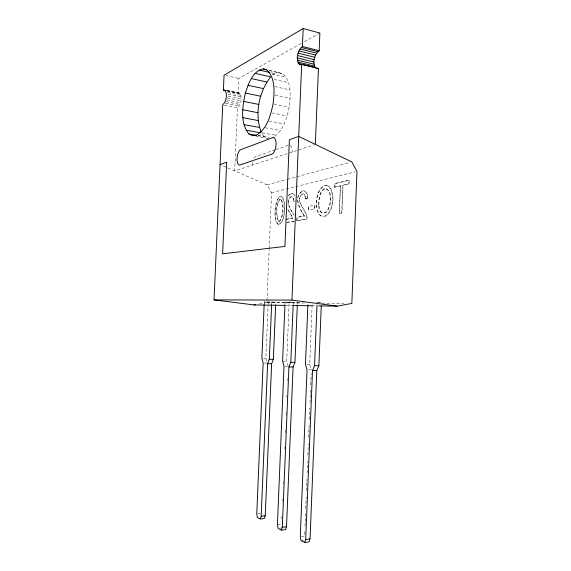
<?xml version="1.0" encoding="UTF-8"?>
<svg xmlns="http://www.w3.org/2000/svg" width="571" height="571" viewBox="0 0 571 571"><rect width="100%" height="100%" fill="white"/><g stroke="black" fill="none" stroke-linecap="round" stroke-linejoin="round"><path stroke-width="0.43" stroke-dasharray="2.85 2.14" d="M318.661 204.796C319.246 177.238 337.204 189.829 328.339 209.243C326.484 215.374 318.29 213.318 318.861 207.123C318.547 199.5 318.732 213.104 322.658 213.126M318.911 204.832C318.589 199.243 319.946 191.107 324.785 188.765M304.307 215.981C299.761 209.5 292.488 195.867 302.887 191.028C292.623 196.495 300.532 209.778 304.307 215.981L296.877 217.323L296.742 220.684L306.805 218.943C307.662 210.207 293.494 201.435 302.559 193.904L304.015 194.04L304.921 194.975L305.571 199.051L304.993 195.703L304.015 194.04M296.742 220.684L307.055 218.971C307.862 210.235 293.722 201.156 302.559 193.904M324.1 213.14C331.101 209.614 332.936 192.784 326.177 188.723M278.584 224.26C290.254 220.749 282.103 175.497 275.429 207.523C274.044 211.727 275.236 232.333 282.566 220.841C283.823 213.882 287.741 200.764 280.946 196.21M326.619 185.197C338.867 188.965 331.865 224.76 318.911 214.496C315.071 207.951 316.134 199.579 318.311 192.634C319.403 189.879 321.059 187.088 323.8 185.725C325.363 184.947 328.582 185.304 324.935 185.332M321.616 216.423C313.55 210.178 314.892 190.471 325.192 185.368M277.699 224.046C274.387 218.215 273.088 200.093 281.189 196.238M279.412 221.477C283.109 216.488 284.137 205.018 280.682 199.043C284.372 203.683 283.701 216.994 279.412 221.477L278.619 221.405C275.479 215.253 275.636 204.561 280.133 199.051L280.925 199.079M278.619 221.405C275.929 215.945 276.207 203.997 280.133 199.051M340.68 185.889L334.585 187.181L334.727 183.555L349.209 180.243L349.067 183.976L342.793 185.304L341.701 212.897L339.331 213.311L340.416 185.846L339.331 213.311M334.842 187.217L334.984 183.591L349.209 180.243M339.595 213.347L341.965 212.933L343.057 185.347M342.793 185.304L348.802 183.933L348.945 180.208M281.824 518.889L281.931 516.227M282.559 501.138L282.631 499.368M283.252 484.272L283.366 481.61M284.722 448.77L284.801 446.993M285.386 432.797L285.493 430.134M286.121 415.046L286.228 412.383M286.856 397.288L286.928 395.517M287.556 380.429L287.627 378.652M293.201 303.929L293.28 302.159L297.434 302.38L297.355 304.143M296.991 220.713L297.127 217.351L304.557 216.016M308.504 209.95L308.647 206.345L314.885 205.182L314.742 208.829L308.754 209.978L308.647 206.345M308.761 369.737L311.323 369.744L309.732 364.434L312.237 302.494M304.786 531.637L304.6 536.083L300.275 536.633M305 526.298L305.499 513.843M305.721 508.504L306.184 496.941M306.434 490.717L306.905 479.155M307.155 472.924L307.619 461.361M307.876 455.137L308.34 443.574M308.59 437.35L309.061 425.78M309.311 419.557L309.782 407.994M309.996 402.655L310.496 390.2M310.717 384.868L311.181 373.306M264.195 303.708L264.266 301.945L271.732 302.002L275.75 302.216L275.679 303.972M259.127 304.022L266.9 302.666L269.155 249.448M269.191 248.563L271.56 192.677L266.957 184.826L220.877 164.933M263.952 363.02L267.149 363.042L265.865 358.253L268.127 304.828M268.163 303.936L268.242 302.159L264.266 301.945M271.66 303.765L271.732 302.002M284.972 303.858L285.05 302.095L293.28 302.159M288.141 366.225L286.713 361.193L289.154 302.316L285.05 302.095M226.83 90.396L239.756 93.223C242.568 97.584 241.162 104.343 237.472 107.826L234.695 170.9L313.7 144.948M226.858 90.789L238.114 93.116L238.764 78.427L301.338 43.403M325.113 216.238C333.5 210.528 335.334 192.841 328.389 185.668M274.951 136.226C283.744 129.346 286.935 117.662 289.212 107.177C290.482 96.049 291.838 82.117 282.866 73.709L269.048 70.24M291.032 196.552C285.186 201.006 290.66 210.007 294.122 215.081C290.825 210.278 284.372 201.385 291.032 196.552L292.416 196.695L293.273 197.609L293.894 201.584L293.337 198.323L292.416 196.695M289.226 194.711L288.434 195.582L291.353 193.747L289.476 194.74M272.781 75.236L274.865 73.616L279.012 72.524M304.422 41.669L319.874 33.025M293.644 201.549L295.514 200.785M305.321 199.015C310.367 198.537 306.113 189.201 302.637 190.992M305.571 199.051L307.541 198.251M275.165 149.845L255.194 156.761A7.958 3.59 -81.8 0 0 253.61 159.002M276 149.552L289.311 144.941M266.957 184.826L286.663 179.501M287.52 179.265L296.092 176.953M296.949 176.717L350.073 162.357M271.56 192.677L355.241 171.842M238.114 93.116L238.978 92.916M334.585 187.181L340.416 185.846M285.6 219.364L292.902 218.115L287.556 208.822L292.652 218.086M286.628 219.25L292.902 218.115M287.199 222.34L294.151 221.134M286.578 222.519L295.271 221.013M301.031 540.537L303.629 540.202M279.769 528.189L281.439 527.989M277.42 524.706L281.603 524.221M257.557 513.829L260.79 513.486M291.11 193.712C293.094 191.799 296.841 198.986 293.944 194.297M284.836 366.211L287.313 366.218M307.169 364.419L309.732 364.434M266.921 302.088L299.525 302.33M316.648 302.459L321.409 302.566L317.112 302.33M266.9 302.666L305.828 303.008M321.759 303.151L343.878 303.344M282.588 361.157L286.713 361.193M263.474 358.231L265.865 358.253M285.85 305.399L292.052 305.485M311.552 305.77L315.984 305.835M289.126 302.123L291.881 302.273M314.742 208.829L314.885 205.182M304.821 191.099L306.57 193.376L307.455 196.36M255.901 136.319L268.07 138.475L264.452 136.733L258.406 135.655M258.128 135.527L269.505 137.554M262.175 132.772L276.357 135.334M265.358 127.747L280.468 130.538M268.977 121.038L284.165 123.928M224.46 105.278L237.472 107.826M225.281 103.265L239.199 106.013M271.91 112.951L287.156 115.956M226.016 101.724L239.948 104.493M226.616 99.904L240.562 102.694M228.1 96.099L241.176 98.754M227.03 97.919L240.976 100.739M228.072 94.222L241.148 96.899M273.937 104.058L289.212 107.177M227.358 91.339L240.412 94.029M227.822 92.595L240.883 95.286M226.723 90.525L239.756 93.223M274.879 95.043L290.161 98.269M225.781 75.6L238.764 78.427M274.68 86.571L289.932 89.89M274.187 79.483L288.548 82.681M271.56 72.867L274.865 73.616M271.832 73.923L286.128 77.164M269.491 70.654L282.866 73.709M261.989 133.593L264.452 136.733M307.198 196.324L307.291 198.216M252.154 165.169A7.958 3.59 -81.8 0 1 252.81 161.136M290.325 145.419A8.608 4.154 -80.7 0 1 292.209 152.007"/><path stroke-width="0.86" d="M284.936 304.743L282.588 361.157L284.008 366.204L277.42 524.706L278.091 528.389L281.339 530.109L282.295 527.254L288.926 366.96L290.796 362.321L293.166 304.814M220.071 164.584L226.687 162.214L222.626 253.831L284.943 246.394L289.39 139.759L298.712 136.426L351.793 161.893L356.968 171.414L351.843 303.415L337.254 306.149L291.945 300.096L301.688 64.402L299.361 64.423C295.243 59.291 297.669 50.476 302.43 46.458L303.165 28.55L319.874 33.025L319.153 50.705C314.314 54.538 311.823 63.402 316.056 68.413M281.339 530.109L285.55 529.602L286.514 526.747L293.087 366.975L294.964 362.357L297.32 305.028M307.883 304.928L305.471 364.412L307.048 369.737L300.275 536.633L301.031 540.537L304.636 542.45L308.99 541.872L310.046 538.888L316.812 370.579L318.875 365.725L321.266 306.12M315.349 144.406L318.44 68.413L301.688 64.402M304.636 542.45L305.692 539.459L312.508 370.572L314.557 365.704L317.005 304.971M264.159 304.586L261.875 358.217L263.152 363.013L256.75 513.914L257.343 517.405L260.29 518.96L264.366 518.511L265.244 515.777L271.639 363.72L273.352 359.309L275.643 304.85M260.29 518.96L261.168 516.227L267.613 363.698L269.319 359.273L271.618 304.643M284.965 305.385L253.938 304.928L214.032 299.889L222.726 104.936C226.337 101.331 227.708 94.608 224.988 90.168L223.389 90.068L224.053 75.222L303.165 28.55M263.231 68.905L266.978 70.076C275.814 78.712 274.294 92.666 273.088 103.886C270.59 115.356 267.221 128.853 256.372 135.213L252.425 135.705L248.906 133.964C239.784 122.558 242.468 106.277 245.359 93.052C248.528 83.801 252.368 71.247 263.231 68.905L266.557 69.669M261.19 132.172C254.43 114.014 258.834 91.967 270.697 76.857L255.123 73.366M253.938 304.928L255.672 304.629M305.692 539.459L310.046 538.888M282.295 527.254L286.514 526.747M261.168 516.227L265.244 515.777M316.848 68.413L318.44 68.413M312.508 370.572L316.812 370.579M214.032 299.889L291.945 300.096M288.926 366.96L293.087 366.975M314.557 365.704L318.875 365.725M267.613 363.698L271.639 363.72M290.796 362.321L294.964 362.357M269.319 359.273L273.352 359.309M292.937 305.499L311.552 305.77M318.639 305.878L337.254 306.149M248.906 133.964L256.679 135.348M246.037 130.174L260.64 132.807M243.981 124.606L259.37 127.447M242.861 117.655L258.199 120.56M242.718 109.753L258.035 112.744M243.567 101.381L258.891 104.472M245.359 93.052L260.711 96.249M223.389 90.068L225.988 90.611M247.992 85.286L263.402 88.591M251.311 78.57L266.793 81.974M259.184 70.047L269.912 72.488M298.447 63.509L315.113 67.506M299.361 64.423L301.031 64.823M297.776 62.053L314.428 66.058M297.398 60.155L314.036 64.18M297.334 57.942L313.964 61.996M297.584 55.558L314.214 59.641M298.141 53.167L314.785 57.286M298.968 50.919L315.62 55.073M300.003 48.963L316.677 53.153M302.43 46.458L319.153 50.705M301.181 47.443L317.883 51.661M273.302 137.418L240.041 149.959A8.051 3.483 -81.8 0 0 237.058 158.502A8.051 3.483 -81.8 0 0 239.377 165.147L272.603 153.877A8.722 4.04 -80.8 0 0 276.114 144.52A8.722 4.04 -80.8 0 0 273.302 137.418"/></g></svg>
